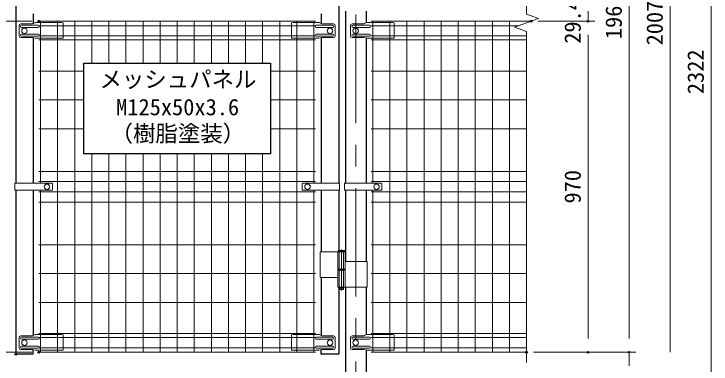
# Model space of a CAD drawing. Units: millimetres, scale not verified. Extents: x -4200 to 4200, y -2970 to 2970.
# Drawn here: x -2704 to -664, y -559 to 467 of the extents above; entities that cross this region are included whole.
import ezdxf
from ezdxf.enums import TextEntityAlignment as Align

# ---------------------------------------------------------------- set-up
doc = ezdxf.new("R2010")
doc.units = ezdxf.units.MM
doc.header["$LTSCALE"] = 10
doc.header["$PDMODE"] = 32
doc.header["$PDSIZE"] = 5
doc.linetypes.add('DASHED', pattern=[7.5, 6, -1.5])
doc.linetypes.add('USER1', pattern=[50.8, 31.75, -6.35, 6.35, -6.35])
for name, color, linetype, lineweight in [('0-1_D-BMK', 2, 'USER1', 13), ('0-2_D-STR3', 3, 'Continuous', 13), ('0-3_D-STR-DIM', 7, 'Continuous', 13), ('0-5_D-STR1', 1, 'Continuous', 25), ('0-7_Defpoints', 8, 'Continuous', 25), ('0-8_D-STR2', 7, 'Continuous', 13), ('0-B_D-STR-TXT', 7, 'Continuous', 13)]:
    doc.layers.add(name, color=color, linetype=linetype, lineweight=lineweight)
doc.styles.add('ＭＳ ゴシック', font='')
doc.styles.get('ＭＳ ゴシック').set_extended_font_data('MS Gothic')

msp = doc.modelspace()

# ---------------------------------------------------------------- linework, layer by layer
at = {"layer": '0-1_D-BMK'}
for p, q in [((-1704.19, 1480.97), (-1704.19, -874.85)), ((-1745.78, -223.47), (-1745.78, -343.47)), ((-1740.78, -335.47), (-1750.78, -335.47))]:
    msp.add_line(p, q, dxfattribs=at)
at = {"layer": '0-2_D-STR3'}
for p, q in [((-2689.02, 432.73), (-2689.02, 402.73)), ((-2649.55, 437.73), (-2684.02, 437.73)), ((-2632.95, 433.73), (-2681.95, 433.73)), ((-2641.41, 441.73), (-2649.55, 437.73)), ((-2565.54, 441.73), (-2641.41, 441.73)), ((-2565.54, 441.73), (-2560.54, 440.73)), ((-2560.54, 440.73), (-2560.54, 396.92)), ((-1887.34, 441.73), (-1892.34, 440.73)), ((-1892.34, 440.73), (-1892.34, 396.92)), ((-1887.34, 441.73), (-1811.46, 441.73)), ((-1819.93, 433.73), (-1770.93, 433.73)), ((-1811.46, 441.73), (-1803.32, 437.73)), ((-1803.32, 437.73), (-1768.85, 437.73)), ((-1763.85, 432.73), (-1763.85, 402.73)), ((-1719.68, 432.73), (-1719.68, 402.73)), ((-1680.21, 437.73), (-1714.68, 437.73)), ((-1663.6, 433.73), (-1712.6, 433.73)), ((-1672.06, 441.73), (-1680.21, 437.73)), ((-1596.19, 441.73), (-1672.06, 441.73)), ((-1596.19, 441.73), (-1591.19, 440.73)), ((-1591.19, 440.73), (-1591.19, 396.91)), ((-2632.95, 427.73), (-2681.95, 427.73)), ((-1819.93, 427.73), (-1770.93, 427.73)), ((-1663.6, 427.73), (-1712.6, 427.73)), ((-2649.55, 397.73), (-2684.02, 397.73)), ((-2632.95, 407.73), (-2681.95, 407.73)), ((-2632.95, 401.73), (-2681.95, 401.73)), ((-2649.55, 397.73), (-2641.33, 395.92)), ((-2641.33, 395.92), (-2561.54, 395.92)), ((-1811.55, 395.92), (-1891.34, 395.92)), ((-1819.93, 407.73), (-1770.93, 407.73)), ((-1819.93, 401.73), (-1770.93, 401.73)), ((-1803.32, 397.73), (-1811.55, 395.92)), ((-1803.32, 397.73), (-1768.85, 397.73)), ((-1680.21, 397.73), (-1714.68, 397.73)), ((-1663.6, 407.73), (-1712.6, 407.73)), ((-1663.6, 401.73), (-1712.6, 401.73)), ((-1680.21, 397.73), (-1671.98, 395.91)), ((-1671.98, 395.91), (-1592.19, 395.91)), ((-2701.24, -28.77), (-2593.69, -28.77)), ((-2701.24, -28.77), (-2701.24, -49.77)), ((-2591.69, -30.77), (-2591.69, -47.77)), ((-1861.18, -30.77), (-1861.18, -47.77)), ((-1751.63, -28.77), (-1859.18, -28.77)), ((-1751.63, -28.77), (-1751.63, -49.77)), ((-1736.74, -28.77), (-1629.19, -28.77)), ((-1736.74, -28.77), (-1736.74, -49.77)), ((-1627.19, -30.77), (-1627.19, -47.77)), ((-2701.24, -49.77), (-2593.69, -49.77)), ((-1751.63, -49.77), (-1859.18, -49.77)), ((-1736.74, -49.77), (-1629.19, -49.77)), ((-1807.75, -230.47), (-1807.75, -305.47)), ((-1807.75, -230.47), (-1734.98, -230.47)), ((-1756.58, -230.47), (-1756.58, -280.47)), ((-1754.78, -226.47), (-1755.78, -227.47)), ((-1735.78, -227.47), (-1755.78, -227.47)), ((-1755.78, -230.47), (-1755.78, -227.47)), ((-1735.78, -230.47), (-1755.78, -230.47)), ((-1736.78, -226.47), (-1754.78, -226.47)), ((-1736.78, -226.47), (-1735.78, -227.47)), ((-1735.78, -230.47), (-1735.78, -227.47)), ((-1734.98, -230.47), (-1734.98, -280.47)), ((-1734.98, -258.47), (-1670.75, -258.47)), ((-1670.75, -258.47), (-1670.75, -333.47)), ((-1756.58, -280.47), (-1734.98, -280.47)), ((-1756.58, -283.47), (-1734.98, -283.47)), ((-1756.58, -283.47), (-1756.58, -333.47)), ((-1756.28, -280.47), (-1756.28, -283.47)), ((-1756.28, -283.47), (-1735.28, -283.47)), ((-1735.28, -280.47), (-1735.28, -283.47)), ((-1734.98, -283.47), (-1734.98, -333.47)), ((-1807.75, -305.47), (-1756.8, -305.47)), ((-1756.58, -333.47), (-1670.75, -333.47)), ((-1751.78, -333.47), (-1751.78, -339.47)), ((-1751.78, -339.47), (-1750.78, -340.47)), ((-1751.78, -339.47), (-1739.78, -339.47)), ((-1750.78, -340.47), (-1740.78, -340.47)), ((-1740.78, -340.47), (-1739.78, -339.47)), ((-1739.78, -333.47), (-1739.78, -339.47)), ((-2689.02, -481.27), (-2689.02, -511.27)), ((-2649.55, -476.27), (-2684.02, -476.27)), ((-2632.95, -480.27), (-2681.95, -480.27)), ((-2632.95, -486.27), (-2681.95, -486.27)), ((-2641.41, -472.27), (-2649.55, -476.27)), ((-2565.54, -472.27), (-2641.41, -472.27)), ((-2565.54, -472.27), (-2560.54, -473.27)), ((-2560.54, -473.27), (-2560.54, -517.08)), ((-1887.34, -472.27), (-1892.34, -473.27)), ((-1892.34, -473.27), (-1892.34, -517.08)), ((-1887.34, -472.27), (-1811.46, -472.27)), ((-1819.93, -480.27), (-1770.93, -480.27)), ((-1819.93, -486.27), (-1770.93, -486.27)), ((-1811.46, -472.27), (-1803.32, -476.27)), ((-1803.32, -476.27), (-1768.85, -476.27)), ((-1763.85, -481.27), (-1763.85, -511.27)), ((-1719.68, -481.27), (-1719.68, -511.27)), ((-1680.21, -476.27), (-1714.68, -476.27)), ((-1663.6, -480.27), (-1712.6, -480.27)), ((-1663.6, -486.27), (-1712.6, -486.27)), ((-1672.06, -472.27), (-1680.21, -476.27)), ((-1596.19, -472.27), (-1672.06, -472.27)), ((-1596.19, -472.27), (-1591.19, -473.27)), ((-1591.19, -473.27), (-1591.19, -517.09)), ((-2632.95, -506.27), (-2681.95, -506.27)), ((-1819.93, -506.27), (-1770.93, -506.27)), ((-1663.6, -506.27), (-1712.6, -506.27)), ((-2649.55, -516.27), (-2684.02, -516.27)), ((-2632.95, -512.27), (-2681.95, -512.27)), ((-2649.55, -516.27), (-2641.33, -518.08)), ((-2641.33, -518.08), (-2561.54, -518.08)), ((-1811.55, -518.08), (-1891.34, -518.08)), ((-1819.93, -512.27), (-1770.93, -512.27)), ((-1803.32, -516.27), (-1811.55, -518.08)), ((-1803.32, -516.27), (-1768.85, -516.27)), ((-1680.21, -516.27), (-1714.68, -516.27)), ((-1663.6, -512.27), (-1712.6, -512.27)), ((-1680.21, -516.27), (-1671.98, -518.09)), ((-1671.98, -518.09), (-1592.19, -518.09))]:
    msp.add_line(p, q, dxfattribs=at)
at = {"layer": '0-2_D-STR3', "linetype": 'DASHED'}
for p, q in [((-1752.08, -230.47), (-1752.08, -280.47)), ((-1739.48, -230.47), (-1739.48, -280.47)), ((-1752.08, -283.47), (-1752.08, -333.47)), ((-1739.48, -283.47), (-1739.48, -333.47))]:
    msp.add_line(p, q, dxfattribs=at)
at = {"layer": '0-2_D-STR3'}
for centre, radius in [((-2673.54, 417.73), 8), ((-1779.34, 417.73), 8), ((-1704.19, 417.73), 8), ((-2607.69, -39.27), 8), ((-1845.18, -39.27), 8), ((-1643.19, -39.27), 8), ((-1745.78, -335.47), 2), ((-2673.54, -496.27), 8), ((-1779.34, -496.27), 8), ((-1704.19, -496.27), 8)]:
    msp.add_circle(centre, radius, dxfattribs=at)
for centre, radius, start, end in [((-2684.02, 432.73), 5, 90, 180), ((-2681.95, 430.73), 3, 90, 270), ((-2632.95, 430.73), 3, 270, 90), ((-1819.93, 430.73), 3, 90, 270), ((-1770.93, 430.73), 3, 270, 90), ((-1768.85, 432.73), 5, 0, 90), ((-1714.68, 432.73), 5, 90, 180), ((-1712.6, 430.73), 3, 90, 270), ((-1663.6, 430.73), 3, 270, 90), ((-2684.02, 402.73), 5, 180, 270), ((-2681.95, 404.73), 3, 90, 270), ((-2632.95, 404.73), 3, 270, 90), ((-2561.54, 396.92), 1, 270, 0), ((-1891.34, 396.92), 1, 180, 270), ((-1819.93, 404.73), 3, 90, 270), ((-1770.93, 404.73), 3, 270, 90), ((-1768.85, 402.73), 5, 270, 0), ((-1714.68, 402.73), 5, 180, 270), ((-1712.6, 404.73), 3, 90, 270), ((-1663.6, 404.73), 3, 270, 90), ((-1592.19, 396.91), 1, 270, 0), ((-2593.69, -30.77), 2, 0, 90), ((-1859.18, -30.77), 2, 90, 180), ((-1629.19, -30.77), 2, 0, 90), ((-2593.69, -47.77), 2, 270, 0), ((-1859.18, -47.77), 2, 180, 270), ((-1629.19, -47.77), 2, 270, 0), ((-2684.02, -481.27), 5, 90, 180), ((-2681.95, -483.27), 3, 90, 270), ((-2632.95, -483.27), 3, 270, 90), ((-1819.93, -483.27), 3, 90, 270), ((-1770.93, -483.27), 3, 270, 90), ((-1768.85, -481.27), 5, 0, 90), ((-1714.68, -481.27), 5, 90, 180), ((-1712.6, -483.27), 3, 90, 270), ((-1663.6, -483.27), 3, 270, 90), ((-2681.95, -509.27), 3, 90, 270), ((-2632.95, -509.27), 3, 270, 90), ((-1819.93, -509.27), 3, 90, 270), ((-1770.93, -509.27), 3, 270, 90), ((-1712.6, -509.27), 3, 90, 270), ((-1663.6, -509.27), 3, 270, 90), ((-2684.02, -511.27), 5, 180, 270), ((-2561.54, -517.08), 1, 270, 0), ((-1891.34, -517.08), 1, 180, 270), ((-1768.85, -511.27), 5, 270, 0), ((-1714.68, -511.27), 5, 180, 270), ((-1592.19, -517.09), 1, 270, 0)]:
    msp.add_arc(centre, radius, start, end, dxfattribs=at)
at = {"layer": '0-3_D-STR-DIM'}
for p, q in [((-1204.19, 466.38), (-1204.19, 1508.73)), ((-664.19, -824.27), (-664.19, 1417.73)), ((-904.19, -484.27), (-904.19, 1402.73)), ((-784.19, -524.27), (-784.19, 1402.73)), ((-1024.16, 475.23), (-1024.16, 445.73)), ((-1239.43, 427.9), (-1168.95, 453.55)), ((-1168.95, 453.55), (-1204.19, 466.38)), ((-2651.44, 445.73), (-3252.84, 445.73)), ((-2651.44, 445.73), (-3252.84, 445.73)), ((-1170.43, 445.73), (-1004.16, 445.73)), ((-1170.43, 445.73), (-1004.16, 445.73)), ((-1204.19, 415.08), (-1239.43, 427.9)), ((-1204.19, -553.98), (-1204.19, 415.08)), ((-1024.16, 405.73), (-1024.16, 365.73)), ((-1024.16, 405.73), (-1024.16, -484.27)), ((-904.19, -484.27), (-904.19, -444.27)), ((-2651.44, -524.27), (-3372.84, -524.27)), ((-2651.44, -524.27), (-3372.84, -524.27)), ((-2651.44, -524.27), (-3252.84, -524.27)), ((-1184.19, -524.27), (-884.19, -524.27)), ((-1184.19, -524.27), (-884.19, -524.27)), ((-1184.19, -524.27), (-1004.16, -524.27)), ((-904.19, -564.27), (-904.19, -524.27))]:
    msp.add_line(p, q, dxfattribs=at)
at = {"layer": '0-5_D-STR1'}
for p, q in [((-1734.44, 475.23), (-1734.44, -28.77)), ((-1673.94, 475.23), (-1673.94, 440.81)), ((-2648.14, 467.73), (-2648.14, 438.43)), ((-1804.74, 467.73), (-1804.74, 438.43)), ((-2648.14, 397.42), (-2648.14, -28.77)), ((-1804.74, 397.42), (-1804.74, -28.77)), ((-1673.94, 396.34), (-1673.94, -28.77)), ((-2698.94, -49.77), (-2698.94, -530.27)), ((-2648.14, -49.77), (-2648.14, -475.57)), ((-1804.74, -49.77), (-1804.74, -230.47)), ((-1753.94, -49.77), (-1753.94, -226.47)), ((-1734.44, -49.77), (-1734.44, -257.77)), ((-1673.94, -49.77), (-1673.94, -258.47)), ((-1804.74, -305.47), (-1804.74, -475.57)), ((-1753.94, -333.47), (-1753.94, -530.27)), ((-1734.44, -333.47), (-1734.44, -864.27)), ((-1673.94, -333.47), (-1673.94, -473.19)), ((-2648.14, -530.27), (-2698.94, -530.27)), ((-2648.14, -530.27), (-2648.14, -516.58)), ((-1673.94, -517.66), (-1673.94, -864.27))]:
    msp.add_line(p, q, dxfattribs=at)
for points in [[(-1753.94, 1187.53), (-1753.94, 491.23), (-1753.94, -28.77)], [(-2698.94, 585.73), (-2698.94, 491.23), (-2698.94, -28.77)], [(-1753.94, -530.27), (-1804.74, -530.27), (-1804.74, -516.58)]]:
    msp.add_lwpolyline(points, dxfattribs=at)
at = {"layer": '0-7_Defpoints'}
msp.add_lwpolyline([(-2499.84, 322.93), (-1953.03, 322.93), (-1953.03, 56.68), (-2499.84, 56.68)], close=True, dxfattribs=at)
for p in [(-2631.44, 445.73), (-1190.43, 445.73), (-1024.16, 445.73), (-2698.94, -530.27), (-2698.94, -530.27), (-2631.44, -524.27), (-1204.19, -524.27), (-1204.19, -524.27), (-1024.16, -524.27), (-904.19, -524.27)]:
    msp.add_point(p, dxfattribs=at)
at = {"layer": '0-8_D-STR2'}
for p, q in [((-1821.44, 445.73), (-2631.44, 445.73)), ((-1821.44, 432.63), (-2631.44, 432.63)), ((-2626.44, 445.73), (-2626.44, -28.77)), ((-2576.44, 445.73), (-2576.44, -524.27)), ((-2526.44, 445.73), (-2526.44, -524.27)), ((-2476.44, 445.73), (-2476.44, 322.93)), ((-2426.44, 445.73), (-2426.44, 322.93)), ((-2376.44, 445.73), (-2376.44, 322.93)), ((-2326.44, 445.73), (-2326.44, 322.93)), ((-2276.44, 445.73), (-2276.44, 322.93)), ((-2226.44, 445.73), (-2226.44, 322.93)), ((-2176.44, 445.73), (-2176.44, 322.93)), ((-2126.44, 445.73), (-2126.44, 322.93)), ((-2076.44, 445.73), (-2076.44, 322.93)), ((-2026.44, 445.73), (-2026.44, 322.93)), ((-1976.44, 445.73), (-1976.44, 322.93)), ((-1926.44, 445.73), (-1926.44, -524.27)), ((-1876.44, 445.73), (-1876.44, -524.27)), ((-1826.44, 445.73), (-1826.44, -28.77)), ((-1190.43, 445.73), (-1659.19, 445.73)), ((-1226.42, 432.63), (-1659.19, 432.63)), ((-1654.19, -28.77), (-1654.19, 445.73)), ((-1604.19, -524.27), (-1604.19, 445.73)), ((-1554.19, -524.27), (-1554.19, 445.73)), ((-1504.19, -524.27), (-1504.19, 445.73)), ((-1454.19, -524.27), (-1454.19, 445.73)), ((-1404.19, -524.27), (-1404.19, 445.73)), ((-1354.19, -524.27), (-1354.19, 445.73)), ((-1304.19, -524.27), (-1304.19, 445.73)), ((-1254.19, -524.27), (-1254.19, 445.73)), ((-1821.44, 402.83), (-2631.44, 402.83)), ((-1821.44, 390.98), (-2631.44, 390.98)), ((-1204.19, 402.83), (-1659.19, 402.83)), ((-1204.19, 390.98), (-1659.19, 390.98)), ((-2499.84, 299.73), (-2631.44, 299.73)), ((-1821.44, 299.73), (-1953.03, 299.73)), ((-1204.19, 299.73), (-1659.19, 299.73)), ((-2499.84, 215.23), (-2631.44, 215.23)), ((-1821.44, 215.23), (-1953.03, 215.23)), ((-1204.19, 215.23), (-1659.19, 215.23)), ((-2499.84, 130.73), (-2631.44, 130.73)), ((-1821.44, 130.73), (-1953.03, 130.73)), ((-1204.19, 130.73), (-1659.19, 130.73)), ((-2476.44, 56.68), (-2476.44, -524.27)), ((-2426.44, 56.68), (-2426.44, -524.27)), ((-2376.44, 56.68), (-2376.44, -524.27)), ((-2326.44, 56.68), (-2326.44, -524.27)), ((-2276.44, 56.68), (-2276.44, -524.27)), ((-2226.44, 56.68), (-2226.44, -524.27)), ((-2176.44, 56.68), (-2176.44, -524.27)), ((-2126.44, 56.68), (-2126.44, -524.27)), ((-2076.44, 56.68), (-2076.44, -524.27)), ((-2026.44, 56.68), (-2026.44, -524.27)), ((-1976.44, 56.68), (-1976.44, -524.27)), ((-1821.44, 5.73), (-2631.44, 5.73)), ((-1204.19, 5.73), (-1659.19, 5.73)), ((-1821.44, -24.27), (-2631.44, -24.27)), ((-1204.19, -24.27), (-1659.19, -24.27)), ((-1821.44, -54.27), (-2631.44, -54.27)), ((-2626.44, -49.77), (-2626.44, -524.27)), ((-1826.44, -49.77), (-1826.44, -524.27)), ((-1204.19, -54.27), (-1659.19, -54.27)), ((-1654.19, -524.27), (-1654.19, -49.77)), ((-1821.44, -84.27), (-2631.44, -84.27)), ((-1204.19, -84.27), (-1659.19, -84.27)), ((-1821.44, -209.27), (-2631.44, -209.27)), ((-1204.19, -209.27), (-1659.19, -209.27)), ((-1821.44, -293.77), (-2631.44, -293.77)), ((-1204.19, -293.77), (-1659.19, -293.77)), ((-1821.44, -378.27), (-2631.44, -378.27)), ((-1204.19, -378.27), (-1659.19, -378.27)), ((-1821.44, -469.51), (-2631.44, -469.51)), ((-1821.44, -481.37), (-2631.44, -481.37)), ((-1204.19, -469.51), (-1659.19, -469.51)), ((-1204.19, -481.37), (-1659.19, -481.37)), ((-1821.44, -511.17), (-2631.44, -511.17)), ((-1821.44, -524.27), (-2631.44, -524.27)), ((-1204.19, -511.17), (-1659.19, -511.17)), ((-1204.19, -524.27), (-1659.19, -524.27))]:
    msp.add_line(p, q, dxfattribs=at)

# ---------------------------------------------------------------- texts
at = {"layer": '0-3_D-STR-DIM', "style": 'ＭＳ ゴシック'}
for s, p in [('29.49', (-1030.91, 379.63)), ('1967', (-910.93, 393.23)), ('2007', (-790.93, 374.88)), ('2322', (-670.93, 232)), ('970', (-1030.91, -88.39))]:
    msp.add_text(s, height=48.09, rotation=90, dxfattribs=at).set_placement(p, align=Align.BOTTOM_LEFT)
at = {"layer": '0-B_D-STR-TXT', "style": 'ＭＳ ゴシック'}
for s, p in [('メッシュパネル', (-2453.85, 237.05)), ('M125x50x3.6', (-2405.12, 155.65)), ('（樹脂塗装）', (-2421.36, 78.32))]:
    msp.add_text(s, height=48.09, dxfattribs=at).set_placement(p, align=Align.BOTTOM_LEFT)

doc.saveas('drawing.dxf')
